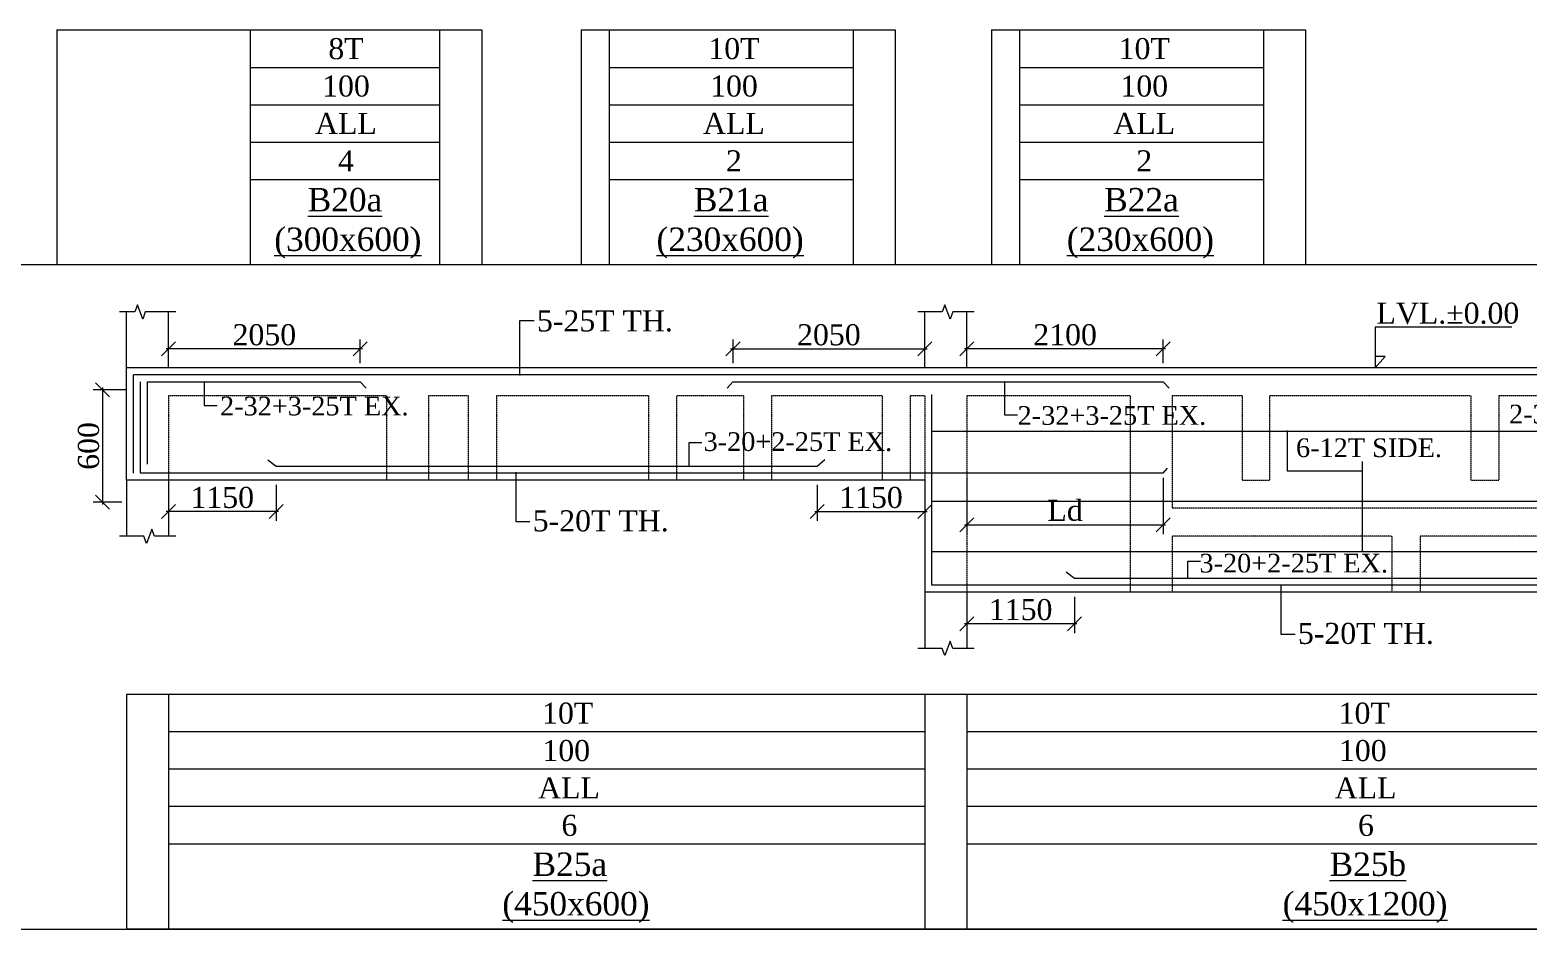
# Model space of a CAD drawing. Header units: millimetres. Extents: x 9781889 to 10654170, y -7852491 to -7608561.
# Drawn here: x 9997493 to 10013508, y -7780350 to -7770733 of the extents above; entities that cross this region are included whole.
import ezdxf
from ezdxf.enums import TextEntityAlignment as Align

# ---------------------------------------------------------------- set-up
doc = ezdxf.new("R2010")
doc.units = ezdxf.units.MM
doc.header["$LTSCALE"] = 10
doc.header["$PDMODE"] = 3
doc.linetypes.add('HIDDEN', pattern=[0.375, 0.25, -0.125])
for name, color, linetype, lineweight in [('LVL', 3, 'Continuous', 0), ('S-CUT OUT LINE', 9, 'Continuous', 0), ('S-DIM L.S.', 7, 'Continuous', 0), ('S-L.S.SECTION', 5, 'Continuous', 0), ('S-L.S.SLAB LINE', 252, 'HIDDEN', 0), ('S-L.S.STEEL', 1, 'Continuous', 9), ('S-L.S.STEEL 1', 6, 'Continuous', 0), ('S-SECTION MARK', 7, 'Continuous', 0), ('S-SHEET', 251, 'Continuous', 0), ('S-TEXT', 7, 'Continuous', 0), ('S-TEXT L.S. BEAM NO.', 30, 'Continuous', 0), ('S-TEXT. L.S.', 7, 'Continuous', 0)]:
    doc.layers.add(name, color=color, linetype=linetype, lineweight=lineweight)
doc.styles.add('135', font='arial.ttf', dxfattribs={"width": 0.8, "height": 135})
doc.styles.get("Standard").update_dxf_attribs({"font": 'arial.ttf'})
doc.styles.add('TEXT', font='times.ttf')
doc.dimstyles.new('75', dxfattribs={"dimtxt": 135, "dimasz": 90, "dimexe": 0.1, "dimexo": 0.03, "dimgap": 0.09, "dimtad": 1, "dimdec": 0, "dimzin": 0, "dimdsep": 46, "dimtxsty": '135', "dimblk": 'ARCHTICK', "dimcen": 0.09, "dimclrd": 256, "dimclre": 256, "dimclrt": 256, "dimadec": 0, "dimazin": 0, "dimtfac": 1, "dimtdec": 0, "dimtofl": 0, "dimtmove": 1, "dimatfit": 3, "dimldrblk": 'DOTSMALL', "dimfxl": 1, "dimtolj": 1, "dimtzin": 0, "dimlwd": -1, "dimlwe": -1, "dimarcsym": 0})
doc.dimstyles.new('SETU_1', dxfattribs={"dimtxt": 200, "dimasz": 150, "dimexe": 100, "dimexo": 50, "dimgap": 35, "dimtad": 1, "dimdec": 0, "dimzin": 0, "dimdsep": 46, "dimtxsty": 'Standard', "dimblk": 'OBLIQUE', "dimcen": 150, "dimdle": 25, "dimclrd": 256, "dimclre": 7, "dimclrt": 256, "dimadec": 0, "dimazin": 0, "dimtfac": 1, "dimtdec": 0, "dimtofl": 0, "dimtmove": 1, "dimatfit": 3, "dimfxl": 1, "dimtolj": 1, "dimtzin": 0, "dimlwd": -1, "dimlwe": 5, "dimarcsym": 1})

# ---------------------------------------------------------------- blocks, each defined once
blk = doc.blocks.new('_ArchTick')
at = {"color": 0, "linetype": 'ByBlock', "const_width": 0.15}
blk.add_lwpolyline([(-0.5, -0.5), (0.5, 0.5)], dxfattribs=at)
blk = doc.blocks.new('_Oblique')
at = {"color": 0, "linetype": 'ByBlock', "lineweight": -2}
blk.add_line((-0.5, -0.5), (0.5, 0.5), dxfattribs=at)
blk = doc.blocks.new('*D176')
at = {"layer": 'Defpoints', "color": 0, "transparency": 16777216}
for p in [(9998974, -7774145), (9998974, -7774348, 0), (10001024, -7774348, 0)]:
    blk.add_point(p, dxfattribs=at)
at = {"layer": 'S-DIM L.S.', "color": 7, "lineweight": 5, "transparency": 16777216}
for p, q in [((9998974, -7774298), (9998974, -7774045)), ((10001024, -7774298), (10001024, -7774045))]:
    blk.add_line(p, q, dxfattribs=at)
at = {"layer": 'S-DIM L.S.', "transparency": 16777216}
blk.add_line((10001049, -7774145), (9998949, -7774145), dxfattribs=at)
at = {"layer": 'S-DIM L.S.', "transparency": 16777216, "xscale": 150, "yscale": 150, "zscale": 150, "rotation": 180}
blk.add_blockref('_Oblique', (9998974, -7774145), dxfattribs=at)
at = {"layer": 'S-DIM L.S.', "transparency": 16777216, "xscale": 150, "yscale": 150, "zscale": 150}
blk.add_blockref('_Oblique', (10001024, -7774145), dxfattribs=at)
at = {"layer": 'S-DIM L.S.', "transparency": 16777216, "insert": (9999999, -7773995), "char_height": 225, "attachment_point": 5, "style": 'TEXT'}
blk.add_mtext('\\A1;2050', dxfattribs=at)
blk = doc.blocks.new('*D169')
at = {"layer": 'Defpoints', "color": 0, "transparency": 16777216}
for p in [(10007509, -7776748, 0), (10008659, -7776748, 0), (10007509, -7777085)]:
    blk.add_point(p, dxfattribs=at)
at = {"layer": 'S-DIM L.S.', "color": 7, "lineweight": 5, "transparency": 16777216}
for p, q in [((10007509, -7776798), (10007509, -7777185)), ((10008659, -7776798), (10008659, -7777185))]:
    blk.add_line(p, q, dxfattribs=at)
at = {"layer": 'S-DIM L.S.', "transparency": 16777216}
blk.add_line((10008684, -7777085), (10007484, -7777085), dxfattribs=at)
at = {"layer": 'S-DIM L.S.', "transparency": 16777216, "xscale": 150, "yscale": 150, "zscale": 150, "rotation": 180}
blk.add_blockref('_Oblique', (10007509, -7777085), dxfattribs=at)
at = {"layer": 'S-DIM L.S.', "transparency": 16777216, "xscale": 150, "yscale": 150, "zscale": 150}
blk.add_blockref('_Oblique', (10008659, -7777085), dxfattribs=at)
at = {"layer": 'S-DIM L.S.', "transparency": 16777216, "insert": (10008084, -7776935), "char_height": 225, "attachment_point": 5, "style": 'TEXT'}
blk.add_mtext('\\A1;1150', dxfattribs=at)
blk = doc.blocks.new('*D171')
at = {"layer": 'Defpoints', "color": 0, "transparency": 16777216}
for p in [(10007509, -7774145), (10007509, -7774348, 0), (10009609, -7774348, 0)]:
    blk.add_point(p, dxfattribs=at)
at = {"layer": 'S-DIM L.S.', "color": 7, "lineweight": 5, "transparency": 16777216}
for p, q in [((10007509, -7774298), (10007509, -7774045)), ((10009609, -7774298), (10009609, -7774045))]:
    blk.add_line(p, q, dxfattribs=at)
at = {"layer": 'S-DIM L.S.', "transparency": 16777216}
blk.add_line((10009634, -7774145), (10007484, -7774145), dxfattribs=at)
at = {"layer": 'S-DIM L.S.', "transparency": 16777216, "xscale": 150, "yscale": 150, "zscale": 150, "rotation": 180}
blk.add_blockref('_Oblique', (10007509, -7774145), dxfattribs=at)
at = {"layer": 'S-DIM L.S.', "transparency": 16777216, "xscale": 150, "yscale": 150, "zscale": 150}
blk.add_blockref('_Oblique', (10009609, -7774145), dxfattribs=at)
at = {"layer": 'S-DIM L.S.', "transparency": 16777216, "insert": (10008559, -7773995), "char_height": 225, "attachment_point": 5, "style": 'TEXT'}
blk.add_mtext('\\A1;2100', dxfattribs=at)
blk = doc.blocks.new('*D172')
at = {"layer": 'Defpoints', "color": 0, "transparency": 16777216}
for p in [(10007059, -7774145), (10005009, -7774348, 0), (10007059, -7774348, 0)]:
    blk.add_point(p, dxfattribs=at)
at = {"layer": 'S-DIM L.S.', "color": 7, "lineweight": 5, "transparency": 16777216}
for p, q in [((10005009, -7774298), (10005009, -7774045)), ((10007059, -7774298), (10007059, -7774045))]:
    blk.add_line(p, q, dxfattribs=at)
at = {"layer": 'S-DIM L.S.', "transparency": 16777216}
blk.add_line((10004984, -7774145), (10007084, -7774145), dxfattribs=at)
at = {"layer": 'S-DIM L.S.', "transparency": 16777216, "xscale": 150, "yscale": 150, "zscale": 150, "rotation": 180}
blk.add_blockref('_Oblique', (10005009, -7774145), dxfattribs=at)
at = {"layer": 'S-DIM L.S.', "transparency": 16777216, "xscale": 150, "yscale": 150, "zscale": 150}
blk.add_blockref('_Oblique', (10007059, -7774145), dxfattribs=at)
at = {"layer": 'S-DIM L.S.', "transparency": 16777216, "insert": (10006034, -7773995), "char_height": 225, "attachment_point": 5, "style": 'TEXT'}
blk.add_mtext('\\A1;2050', dxfattribs=at)
blk = doc.blocks.new('*D173')
at = {"layer": 'Defpoints', "color": 0, "transparency": 16777216}
for p in [(9998974, -7775548, 0), (10000124, -7775548, 0), (9998974, -7775885)]:
    blk.add_point(p, dxfattribs=at)
at = {"layer": 'S-DIM L.S.', "color": 7, "lineweight": 5, "transparency": 16777216}
for p, q in [((9998974, -7775598), (9998974, -7775985)), ((10000124, -7775598), (10000124, -7775985))]:
    blk.add_line(p, q, dxfattribs=at)
at = {"layer": 'S-DIM L.S.', "transparency": 16777216}
blk.add_line((10000149, -7775885), (9998949, -7775885), dxfattribs=at)
at = {"layer": 'S-DIM L.S.', "transparency": 16777216, "xscale": 150, "yscale": 150, "zscale": 150, "rotation": 180}
blk.add_blockref('_Oblique', (9998974, -7775885), dxfattribs=at)
at = {"layer": 'S-DIM L.S.', "transparency": 16777216, "xscale": 150, "yscale": 150, "zscale": 150}
blk.add_blockref('_Oblique', (10000124, -7775885), dxfattribs=at)
at = {"layer": 'S-DIM L.S.', "transparency": 16777216, "insert": (9999549, -7775735), "char_height": 225, "attachment_point": 5, "style": 'TEXT'}
blk.add_mtext('\\A1;1150', dxfattribs=at)
blk = doc.blocks.new('*D174')
at = {"layer": 'Defpoints', "color": 0, "transparency": 16777216}
for p in [(10005909, -7775548, 0), (10007059, -7775548, 0), (10007059, -7775885)]:
    blk.add_point(p, dxfattribs=at)
at = {"layer": 'S-DIM L.S.', "color": 7, "lineweight": 5, "transparency": 16777216}
for p, q in [((10005909, -7775598), (10005909, -7775985)), ((10007059, -7775598), (10007059, -7775985))]:
    blk.add_line(p, q, dxfattribs=at)
at = {"layer": 'S-DIM L.S.', "transparency": 16777216}
blk.add_line((10005884, -7775885), (10007084, -7775885), dxfattribs=at)
at = {"layer": 'S-DIM L.S.', "transparency": 16777216, "xscale": 150, "yscale": 150, "zscale": 150, "rotation": 180}
blk.add_blockref('_Oblique', (10005909, -7775885), dxfattribs=at)
at = {"layer": 'S-DIM L.S.', "transparency": 16777216, "xscale": 150, "yscale": 150, "zscale": 150}
blk.add_blockref('_Oblique', (10007059, -7775885), dxfattribs=at)
at = {"layer": 'S-DIM L.S.', "transparency": 16777216, "insert": (10006484, -7775735), "char_height": 225, "attachment_point": 5, "style": 'TEXT'}
blk.add_mtext('\\A1;1150', dxfattribs=at)
blk = doc.blocks.new('*D179')
at = {"layer": 'Defpoints', "color": 0, "transparency": 16777216}
for p in [(9998574, -7774583), (9998269, -7775783), (9998524, -7775783)]:
    blk.add_point(p, dxfattribs=at)
at = {"layer": 'S-DIM L.S.', "color": 7, "lineweight": 5, "transparency": 16777216}
for p, q in [((9998524, -7774583), (9998169, -7774583)), ((9998474, -7775783), (9998169, -7775783))]:
    blk.add_line(p, q, dxfattribs=at)
at = {"layer": 'S-DIM L.S.', "transparency": 16777216}
blk.add_line((9998269, -7774558), (9998269, -7775808), dxfattribs=at)
at = {"layer": 'S-DIM L.S.', "transparency": 16777216, "xscale": 150, "yscale": 150, "zscale": 150}
for p, rotation in [((9998269, -7774583), 90), ((9998269, -7775783), 270)]:
    blk.add_blockref('_Oblique', p, dxfattribs=dict(at, rotation=rotation))
at = {"layer": 'S-DIM L.S.', "transparency": 16777216, "insert": (9998120, -7775183), "char_height": 225, "attachment_point": 5, "rotation": 90, "style": 'TEXT'}
blk.add_mtext('\\A1;600', dxfattribs=at)
blk = doc.blocks.new('*D1305')
at = {"layer": 'Defpoints', "color": 0, "transparency": 16777216}
for p in [(10007509, -7775473, 0), (10009609, -7775473, 0), (10009609, -7776026)]:
    blk.add_point(p, dxfattribs=at)
at = {"layer": 'S-DIM L.S.', "color": 7, "lineweight": 5, "transparency": 16777216}
for p, q in [((10007509, -7775523), (10007509, -7776126)), ((10009609, -7775523), (10009609, -7776126))]:
    blk.add_line(p, q, dxfattribs=at)
at = {"layer": 'S-DIM L.S.', "transparency": 16777216}
blk.add_line((10007484, -7776026), (10009634, -7776026), dxfattribs=at)
at = {"layer": 'S-DIM L.S.', "transparency": 16777216, "xscale": 150, "yscale": 150, "zscale": 150, "rotation": 180}
blk.add_blockref('_Oblique', (10007509, -7776026), dxfattribs=at)
at = {"layer": 'S-DIM L.S.', "transparency": 16777216, "xscale": 150, "yscale": 150, "zscale": 150}
blk.add_blockref('_Oblique', (10009609, -7776026), dxfattribs=at)
at = {"layer": 'S-DIM L.S.', "transparency": 16777216, "insert": (10008559, -7775873), "char_height": 225, "attachment_point": 5, "style": 'TEXT'}
blk.add_mtext('\\A1;Ld', dxfattribs=at)

msp = doc.modelspace()

# ---------------------------------------------------------------- linework, layer by layer
at = {"layer": 'LVL', "linetype": 'Continuous', "elevation": 0}
msp.add_lwpolyline([(10013333.5, -7773913.4), (10011872.2, -7773913.4), (10011872.2, -7774348.5), (10011980.4, -7774226.4), (10011872.2, -7774226.4)], dxfattribs=at)
at = {"layer": 'S-CUT OUT LINE', "color": 5, "elevation": 0}
for points in [[(9999052.3, -7773748.5), (9998726.2, -7773748.5), (9998698.2, -7773825.3), (9998642.3, -7773671.6), (9998614.3, -7773748.5), (9998449, -7773748.5)], [(10007587.2, -7773748.5), (10007358.6, -7773748.5), (10007330.6, -7773825.3), (10007274.7, -7773671.6), (10007246.7, -7773748.5), (10006983.9, -7773748.5)], [(9999052.3, -7776148.5), (9998823.6, -7776148.5), (9998795.7, -7776071.6), (9998739.7, -7776225.3), (9998711.8, -7776148.5), (9998449, -7776148.5)], [(10007587.3, -7777348.5), (10007358.7, -7777348.5), (10007330.7, -7777271.6), (10007274.8, -7777425.3), (10007246.8, -7777348.5), (10006984, -7777348.5)]]:
    msp.add_lwpolyline(points, dxfattribs=at)
at = {"layer": 'S-L.S.SECTION'}
for p, q in [((9998524, -7774348.5, 0), (9998524, -7773748.5, 0)), ((9998974, -7774348.5), (9998974, -7773748.5)), ((10007058.9, -7774348.5, 0), (10007058.9, -7773748.5, 0)), ((10007508.9, -7774348.5, 0), (10007508.9, -7773748.5, 0)), ((10016254, -7774348.5, 0), (9998524, -7774348.5, 0)), ((9998524, -7775548.5, 0), (9998524, -7774348.5, 0)), ((9998524, -7775548.5, 0), (9998524, -7776148.5, 0)), ((10007058.9, -7775548.5, 0), (9998524, -7775548.5, 0)), ((9998974, -7775548.5, 0), (9998974, -7776148.5, 0)), ((10007059, -7775548.5, 0), (10007059, -7777348.5, 0)), ((10016254, -7776748.5, 0), (10007059, -7776748.5, 0)), ((10007509, -7776748.5, 0), (10007509, -7777348.5, 0))]:
    msp.add_line(p, q, dxfattribs=at)
at = {"layer": 'S-L.S.SLAB LINE', "ltscale": 0.3}
for p, q in [((9998974, -7774648.5, 0), (9998974, -7775548.5, 0)), ((10001304, -7774648.5, 0), (9998974, -7774648.5, 0)), ((10001304, -7774648.5, 0), (10001304, -7775548.5, 0)), ((10002179, -7774648.5, 0), (10001754, -7774648.5, 0)), ((10001754, -7774648.5, 0), (10001754, -7775548.5, 0)), ((10002179, -7774648.5), (10002179, -7775548.5)), ((10002479, -7774648.5), (10002479, -7775548.5)), ((10004104, -7774648.5, 0), (10002479, -7774648.5, 0)), ((10004104, -7774648.5, 0), (10004104, -7775548.5, 0)), ((10005121, -7774648.5, 0), (10004404, -7774648.5, 0)), ((10004404, -7774648.5, 0), (10004404, -7775548.5, 0)), ((10005121, -7774648.5, 0), (10005121, -7775548.5, 0)), ((10005421, -7774648.5, 0), (10005421, -7775548.5, 0)), ((10006604, -7774648.5, 0), (10005421, -7774648.5, 0)), ((10006604, -7774648.5, 0), (10006604, -7775548.5, 0)), ((10007059, -7774648.5, 0), (10006904, -7774648.5, 0)), ((10006904, -7774648.5, 0), (10006904, -7775548.5, 0)), ((10007058.9, -7774648.5, 0), (10007058.9, -7775548.5, 0)), ((10007508.9, -7774648.5, 0), (10007508.9, -7776748.5, 0)), ((10009254, -7774648.5, 0), (10007508.9, -7774648.5, 0)), ((10009253.9, -7774648.5, 0), (10009253.9, -7776748.5, 0)), ((10010450.6, -7774648.5, 0), (10009703.9, -7774648.5, 0)), ((10009703.9, -7774648.5, 0), (10009703.9, -7775848.5, 0)), ((10010450.6, -7774648.5, 0), (10010450.6, -7775548.5, 0)), ((10010746, -7774648.5, 0), (10010746, -7775548.5, 0)), ((10012895.7, -7774648.5, 0), (10010746, -7774648.5, 0)), ((10012895.7, -7774648.5, 0), (10012895.7, -7775548.5, 0)), ((10015803.9, -7774648.5, 0), (10013195.7, -7774648.5, 0)), ((10013195.7, -7774648.5, 0), (10013195.7, -7775548.5, 0)), ((10010450.6, -7775548.5, 0), (10010746, -7775548.5, 0)), ((10012895.7, -7775548.5, 0), (10013195.7, -7775548.5, 0)), ((10015803.9, -7775848.5, 0), (10009703.9, -7775848.5, 0)), ((10012053.5, -7776148.5, 0), (10009703.9, -7776148.5, 0)), ((10009703.9, -7776148.5, 0), (10009703.9, -7776748.5, 0)), ((10012053.5, -7776148.5, 0), (10012053.5, -7776748.5, 0)), ((10012353.5, -7776148.5, 0), (10012353.5, -7776748.5, 0)), ((10014492.5, -7776148.5, 0), (10012353.5, -7776148.5, 0))]:
    msp.add_line(p, q, dxfattribs=at)
at = {"layer": 'S-L.S.STEEL'}
for p, q in [((10016107.9, -7774423.5, 0), (9998599, -7774423.5, 0)), ((9998599, -7775473.5, 0), (9998599, -7774423.5, 0)), ((9998674, -7775473.5, 0), (9998674, -7774498.5, 0)), ((9998749, -7775377.3, 0), (9998749, -7774498.5, 0)), ((10005008.8, -7774498.5, 0), (10004945.6, -7774565.3, 0)), ((10007133.2, -7776673.5, 0), (10007133.2, -7774633.6, 0)), ((10009608.9, -7775473.5, 0), (9998674, -7775473.5, 0)), ((10009608.9, -7775473.5, 0), (10009653.1, -7775420.4)), ((10008569.6, -7776530.2, 0), (10008659.1, -7776598.5, 0)), ((10016182.9, -7776673.5, 0), (10007133.2, -7776673.5, 0)), ((10008659.1, -7776598.5, 0), (10014653.9, -7776598.5, 0))]:
    msp.add_line(p, q, dxfattribs=at)
at = {"layer": 'S-L.S.STEEL', "elevation": 0}
msp.add_lwpolyline([(10000034.6, -7775330.2), (10000124.1, -7775398.5), (10005908.8, -7775398.5), (10005990.8, -7775327.7)], dxfattribs=at)
at = {"layer": 'S-L.S.STEEL'}
for points in [[(9998749, -7774498.5, 0), (10001024, -7774498.5, 0), (10001087.2, -7774565.3, 0)], [(10005008.8, -7774498.5, 0), (10009608.9, -7774498.5, 0), (10009672.1, -7774565.3, 0)]]:
    msp.add_polyline3d(points, dxfattribs=at)
at = {"layer": 'S-L.S.STEEL 1'}
for p, q in [((10007133.2, -7775023.5, 0), (10016182.9, -7775023.5, 0)), ((10007133.2, -7775774.2, 0), (10016182.9, -7775774.2, 0)), ((10007133.2, -7776310.7, 0), (10016182.9, -7776310.7, 0))]:
    msp.add_line(p, q, dxfattribs=at)
at = {"layer": 'S-SHEET'}
for p, q in [((9997780.1, -7770733.1, 0), (10002322.3, -7770733.1, 0)), ((9997780.1, -7770733.1), (9997780.1, -7773242.4)), ((9999847.3, -7770733.1), (9999847.3, -7773242.4)), ((10001872.3, -7770733.1), (10001872.3, -7773242.4)), ((10002322.3, -7770733.1), (10002322.3, -7773242.4)), ((10003385.7, -7770733.1, 0), (10006744, -7770733.1, 0)), ((10003385.7, -7770733.1), (10003385.7, -7773242.4)), ((10003685.7, -7770733.1), (10003685.7, -7773242.4)), ((10006294, -7770733.1), (10006294, -7773242.4)), ((10006744, -7770733.1, 0), (10006744, -7773242.4, 0)), ((10007772, -7770733.1, 0), (10011130.4, -7770733.1, 0)), ((10007772, -7770733.1), (10007772, -7773242.4)), ((10008072, -7770733.1), (10008072, -7773242.4)), ((10010680.4, -7770733.1), (10010680.4, -7773242.4)), ((10011130.4, -7770733.1, 0), (10011130.4, -7773242.4, 0)), ((9999847.3, -7771133.1, 0), (10001872.3, -7771133.1, 0)), ((10003685.7, -7771133.1, 0), (10006294, -7771133.1, 0)), ((10008072, -7771133.1, 0), (10010680.4, -7771133.1, 0)), ((9999847.3, -7771533.1, 0), (10001872.3, -7771533.1, 0)), ((10003685.7, -7771533.1, 0), (10006294, -7771533.1, 0)), ((10008072, -7771533.1, 0), (10010680.4, -7771533.1, 0)), ((9999847.3, -7771933.1, 0), (10001872.3, -7771933.1, 0)), ((10003685.7, -7771933.1, 0), (10006294, -7771933.1, 0)), ((10008072, -7771933.1, 0), (10010680.4, -7771933.1, 0)), ((9999847.3, -7772333.1, 0), (10001872.3, -7772333.1, 0)), ((10003685.7, -7772333.1, 0), (10006294, -7772333.1, 0)), ((10008072, -7772333.1, 0), (10010680.4, -7772333.1, 0)), ((9972113, -7773242.4), (10023447.1, -7773242.4)), ((9997780.1, -7773242.4, 0), (10002322.3, -7773242.4, 0)), ((10003385.7, -7773242.4, 0), (10006744, -7773242.4, 0)), ((10007772, -7773242.4, 0), (10011130.4, -7773242.4, 0)), ((10020959.9, -7777841, 0), (9998524, -7777841, 0)), ((9998524, -7777841, 0), (9998524, -7780350.2, 0)), ((9998974, -7777841, 0), (9998974, -7780350.2, 0)), ((10007059, -7777841), (10007059, -7780350.2)), ((10007509, -7777841), (10007509, -7780350.2)), ((10007059, -7778241, 0), (9998974, -7778241, 0)), ((10015804, -7778241, 0), (10007509, -7778241, 0)), ((10007059, -7778641, 0), (9998974, -7778641, 0)), ((10015804, -7778641, 0), (10007509, -7778641, 0)), ((10007059, -7779041, 0), (9998974, -7779041, 0)), ((10015804, -7779041, 0), (10007509, -7779041, 0)), ((10007059, -7779441, 0), (9998974, -7779441, 0)), ((10015804, -7779441, 0), (10007509, -7779441, 0)), ((9972113, -7780350.2), (10023447.1, -7780350.2)), ((10020959.9, -7780350.2, 0), (9998524, -7780350.2))]:
    msp.add_line(p, q, dxfattribs=at)

# ---------------------------------------------------------------- texts
at = {"layer": 'LVL', "style": 'TEXT'}
msp.add_text('LVL.%%P0.00', height=225, dxfattribs=at).set_placement((10011888, -7773875, 0))
at = {"layer": 'S-L.S.STEEL 1', "style": 'TEXT'}
msp.add_text('6-12T SIDE.', height=200, dxfattribs=at).set_placement((10011027.6, -7775302, 0))
at = {"layer": 'S-TEXT', "linetype": 'ByBlock', "style": 'TEXT'}
for s, p in [('8T', (10000871.5, -7770933.1, 0)), ('10T', (10005019.2, -7770933.1, 0)), ('10T', (10009405.5, -7770933.1, 0)), ('100', (10000871.5, -7771333.1, 0)), ('100', (10005019.2, -7771333.1, 0)), ('100', (10009405.5, -7771333.1, 0)), ('ALL', (10000871.5, -7771733.1, 0)), ('ALL', (10005019.2, -7771733.1, 0)), ('ALL', (10009405.5, -7771733.1, 0)), ('4', (10000871.5, -7772133.1, 0)), ('2', (10005019.2, -7772133.1, 0)), ('2', (10009405.5, -7772133.1, 0)), ('10T', (10003241.5, -7778041, 0)), ('10T', (10011757.2, -7778041, 0)), ('100', (10003226.2, -7778441, 0)), ('100', (10011741.9, -7778441, 0)), ('ALL', (10003255.9, -7778841, 0)), ('ALL', (10011771.6, -7778841, 0)), ('6', (10003260, -7779241, 0)), ('6', (10011775.7, -7779241, 0))]:
    msp.add_text(s, height=225, dxfattribs=at).set_placement(p, align=Align.MIDDLE_CENTER)
at = {"layer": 'S-TEXT L.S. BEAM NO.', "linetype": 'ByBlock', "style": 'TEXT'}
for s, p in [('%%UB20a', (10000462.5, -7772673.7, 0)), ('%%U(300x600)', (10000105.2, -7773096.7, 0))]:
    msp.add_text(s, height=250, dxfattribs=at).set_placement(p)
at = {"layer": 'S-TEXT L.S. BEAM NO.', "color": 1, "linetype": 'ByBlock', "style": 'TEXT'}
for s, p in [('%%UB21a', (10004590.3, -7772673.7, 0)), ('%%UB22a', (10008976.7, -7772673.7, 0)), ('%%U(230x600)', (10004191.4, -7773096.7, 0)), ('%%U(230x600)', (10008577.7, -7773096.7, 0))]:
    msp.add_text(s, height=250, dxfattribs=at).set_placement(p)
at = {"layer": 'S-TEXT L.S. BEAM NO.', "color": 140, "linetype": 'ByBlock', "style": 'TEXT'}
for s, p in [('%%UB25a', (10002865.7, -7779781.6, 0)), ('%%U(450x600)', (10002543.3, -7780204.6, 0))]:
    msp.add_text(s, height=250, dxfattribs=at).set_placement(p)
at = {"layer": 'S-TEXT L.S. BEAM NO.', "color": 7, "linetype": 'ByBlock', "style": 'TEXT'}
for s, p in [('%%UB25b', (10011386.6, -7779781.6, 0)), ('%%U(450x1200)', (10010884.8, -7780204.6, 0))]:
    msp.add_text(s, height=250, dxfattribs=at).set_placement(p)
at = {"layer": 'S-TEXT. L.S.', "style": 'TEXT'}
for s, height, p in [('5-25T TH.', 225, (10002913.1, -7773957.8, 0)), ('2-32+3-25T EX.', 200, (9999525.1, -7774856, 0)), ('2-32+3-25T EX.', 200, (10008051.8, -7774956.7, 0)), ('2-32+3-25T EX.', 200, (10013304.9, -7774941.8, 0)), ('3-20+2-25T EX.', 200, (10004694, -7775236.4, 0)), ('5-20T TH.', 225, (10002867.8, -7776096.3, 0)), ('3-20+2-25T EX.', 200, (10009995.4, -7776536.3, 0)), ('5-20T TH.', 225, (10011048.1, -7777300.2, 0))]:
    msp.add_text(s, height=height, dxfattribs=at).set_placement(p)

# ---------------------------------------------------------------- dimensions: what is measured, and where the dimension line sits
at = {"layer": 'S-DIM L.S.'}
for base, p1, p2, picture, middle in [((9998974, -7774144.7, 0), (10001024, -7774348.5, 0), (9998974, -7774348.5, 0), '*D176', (9999999, -7773995.2, 0)), ((10007508.9, -7774144.7, 0), (10009608.9, -7774348.5), (10007508.9, -7774348.5), '*D171', (10008558.9, -7773995.2, 0)), ((9998974, -7775884.5, 0), (10000124.1, -7775548.5, 0), (9998974, -7775548.5, 0), '*D173', (9999549, -7775735.1, 0)), ((10007509, -7777084.5, 0), (10008659.1, -7776748.5, 0), (10007509, -7776748.5, 0), '*D169', (10008084.1, -7776935.1, 0))]:
    dim = msp.add_linear_dim(base=base, p1=p1, p2=p2, dimstyle='SETU_1', override={"dimtxt": 225, "dimtxsty": 'TEXT'}, dxfattribs=at)
    dim.commit()
    dim.dimension.update_dxf_attribs({"geometry": picture, "text_midpoint": middle})
for base, p1, p2, picture, middle in [((10007058.8, -7774144.7, 0), (10005008.8, -7774348.5, 0), (10007058.8, -7774348.5, 0), '*D172', (10006033.8, -7773995.2, 0)), ((10007058.9, -7775884.5, 0), (10005908.8, -7775548.5, 0), (10007058.9, -7775548.5, 0), '*D174', (10006483.9, -7775735.1, 0))]:
    dim = msp.add_linear_dim(base=base, p1=p1, p2=p2, angle=180, dimstyle='SETU_1', override={"dimtxt": 225, "dimtxsty": 'TEXT'}, dxfattribs=at)
    dim.commit()
    dim.dimension.update_dxf_attribs({"geometry": picture, "text_midpoint": middle})
at = {"layer": 'S-DIM L.S.', "color": 7}
dim = msp.add_linear_dim(base=(9998269, -7775782.7, 0), p1=(9998574, -7774582.7, 0), p2=(9998524, -7775782.7, 0), angle=90, dimstyle='SETU_1', override={"dimtxt": 225, "dimlfac": 0.5, "dimtxsty": 'TEXT'}, dxfattribs=at)
dim.commit()
dim.dimension.update_dxf_attribs({"geometry": '*D179', "text_midpoint": (9998119.5, -7775182.7, 0)})
at = {"layer": 'S-DIM L.S.'}
dim = msp.add_linear_dim(base=(10009608.9, -7776025.8, 0), p1=(10007508.9, -7775473.5, 0), p2=(10009608.9, -7775473.5, 0), angle=180, text='Ld', dimstyle='SETU_1', override={"dimtxt": 225, "dimtxsty": 'TEXT'}, dxfattribs=at)
dim.commit()
dim.dimension.update_dxf_attribs({"geometry": '*D1305', "text_midpoint": (10008558.9, -7775873.2, 0)})

# ---------------------------------------------------------------- leaders
at = {"layer": 'S-L.S.STEEL 1'}
for points in [[(10010934.2, -7775023.5, 0), (10010934.2, -7775447.2, 0), (10011738.8, -7775447.2, 0)], [(10011738.8, -7775774.2, 0), (10011738.8, -7775347.9, 0)], [(10011738.8, -7776310.7, 0), (10011738.8, -7775442.1, 0)]]:
    msp.add_leader(points, dimstyle='75', override={"dimasz": 75, "dimclrd": 6}, dxfattribs=at)
at = {"layer": 'S-SECTION MARK'}
for points in [[(10002731.5, -7774423.5, 0), (10002731.5, -7773842.7, 0), (10002884, -7773842.7, 0)], [(9999356.8, -7774498.5, 0), (9999356.8, -7774750.8, 0), (9999496.2, -7774750.8, 0)], [(10007912.1, -7774498.5, 0), (10007912.1, -7774851.5, 0), (10008051.5, -7774851.5, 0)], [(10004540.1, -7775398.5, 0), (10004540.1, -7775146.1, 0), (10004675.4, -7775146.1, 0)], [(10002686.2, -7775469.5, 0), (10002686.2, -7775991.5, 0), (10002838.7, -7775991.5, 0)], [(10009870.5, -7776598.5, 0), (10009870.5, -7776415, 0), (10010005.9, -7776415, 0)], [(10010866.5, -7776673.5, 0), (10010866.5, -7777195.4, 0), (10011019, -7777195.4, 0)]]:
    msp.add_leader(points, dimstyle='75', override={"dimasz": 75}, dxfattribs=at)

doc.saveas('drawing.dxf')
